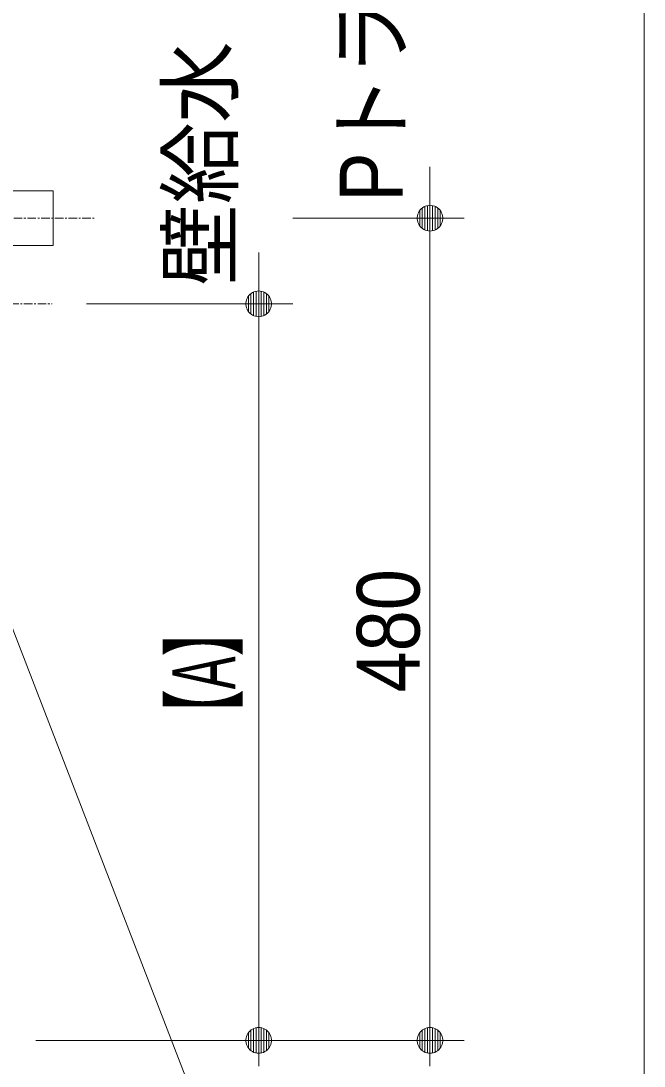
# Model space of a CAD drawing. Units: millimetres, scale not verified. Extents: x -6062 to 6062, y -3045 to 3045.
# Drawn here: x 1849 to 2212, y -2085 to -1475 of the extents above; entities that cross this region are included whole.
import ezdxf
from ezdxf.enums import TextEntityAlignment as Align

# ---------------------------------------------------------------- set-up
doc = ezdxf.new("R2010")
doc.units = ezdxf.units.MM
doc.header["$LTSCALE"] = 20
doc.linetypes.add('CHAIN1', pattern=[8, 5, -1, 1, -1])
doc.linetypes.add('DASHED1', pattern=[1.8, 1.2, -0.6])
for name, color, linetype, lineweight in [('0-0_1図面枠', 7, 'Continuous', 9), ('0-2_2寸法-1', 7, 'Continuous', 9), ('0-3_0', 7, 'Continuous', 9), ('0-4_2寸法-2', 7, 'Continuous', 9), ('0-5_2寸法-3', 7, 'Continuous', 9), ('0-6_4給排水', 7, 'Continuous', 9)]:
    doc.layers.add(name, color=color, linetype=linetype, lineweight=lineweight)
doc.styles.add('ＭＳ Ｐゴシック', font='')
doc.styles.get('ＭＳ Ｐゴシック').set_extended_font_data('MS PGothic')

# ---------------------------------------------------------------- blocks, each defined once
blk = doc.blocks.new('グループ-2')
at = {"layer": '0-0_1図面枠'}
blk.add_lwpolyline([(-80000, 55400), (80000, 55400), (80000, -55400), (-80000, -55400)], close=True, dxfattribs=at)
blk = doc.blocks.new('図面枠')
at = {"layer": '0-0_1図面枠'}
blk.add_blockref('グループ-2', (0, 0), dxfattribs=at)
blk = doc.blocks.new('_Dot')
at = {"layer": '0-3_0'}
for p, q in [((-10, 0), (-20, 0)), ((9.78, 2), (-9.78, 2)), ((7.99, 6), (-7.99, 6)), ((9.16, -3.98), (-9.16, -3.98)), ((6, -7.98), (-6, -7.98))]:
    blk.add_line(p, q, dxfattribs=at)
for points in [[(10, 0), (9.92, 1.25), (9.69, 2.49), (9.3, 3.68), (8.76, 4.82), (8.09, 5.88), (7.29, 6.85), (6.37, 7.71), (5.36, 8.44), (4.26, 9.05), (3.09, 9.51), (1.87, 9.82), (0.63, 9.98), (-0.63, 9.98), (-1.87, 9.82), (-3.09, 9.51), (-4.26, 9.05), (-5.36, 8.44), (-6.37, 7.71), (-7.29, 6.85), (-8.09, 5.88), (-8.76, 4.82), (-9.3, 3.68), (-9.69, 2.49), (-9.92, 1.25), (-10, 0), (0, 0)], [(-10, 0), (-9.92, -1.25), (-9.69, -2.49), (-9.3, -3.68), (-8.76, -4.82), (-8.09, -5.88), (-7.29, -6.85), (-6.37, -7.71), (-5.36, -8.44), (-4.26, -9.05), (-3.09, -9.51), (-1.87, -9.82), (-0.63, -9.98), (0.63, -9.98), (1.87, -9.82), (3.09, -9.51), (4.26, -9.05), (5.36, -8.44), (6.37, -7.71), (7.29, -6.85), (8.09, -5.88), (8.76, -4.82), (9.3, -3.68), (9.69, -2.49), (9.92, -1.25), (10, 0), (0, 0)]]:
    blk.add_lwpolyline(points, close=True, dxfattribs=at)
blk = doc.blocks.new('止水栓_側面')
at = {"layer": '0-6_4給排水', "linetype": 'CHAIN1'}
blk.add_line((-3010, 0), (1000, 0), dxfattribs=at)
at = {"layer": '0-6_4給排水'}
blk.add_lwpolyline([(-900, 1200), (-900, 600), (-1200, 600), (-1200, 1200)], dxfattribs=at)
for points in [[(-1950, 660), (-1850, 660), (-1850, 300), (-1950, 300)], [(-1330, 600), (-770, 600), (-770, 360), (-1330, 360)], [(-200, 600), (0, 600), (0, -600), (-200, -600)], [(-1450, -300), (-2010, -300), (-2010, 300), (-1450, 300)], [(-1430, 298), (-200, 298), (-200, -298), (-1430, -298)], [(-1250, 360), (-850, 360), (-850, 298), (-1250, 298)], [(-1450, 240), (-1430, 240), (-1430, -240), (-1450, -240)]]:
    blk.add_lwpolyline(points, close=True, dxfattribs=at)
blk = doc.blocks.new('グループ-60')
at = {"layer": '0-6_4給排水', "linetype": 'CHAIN1'}
for p, q in [((69800, -25500), (69800, -21720)), ((70571.7, -29832.9), (70268.3, -29293.9))]:
    blk.add_line(p, q, dxfattribs=at)
at = {"layer": '0-6_4給排水'}
for p, q in [((70100, -22586.8), (70100, -22840)), ((69500, -22760), (69500, -22840)), ((67977.8, -24104), (67671.4, -23846.9))]:
    blk.add_line(p, q, dxfattribs=at)
blk.add_lwpolyline([(68240, -22420), (69450, -22420), (69450, -22760), (69800, -22760), (70149.9, -22558), (70150, -22220), (69450, -22220), (69450, -22260), (68240, -22260)], close=True, dxfattribs=at)
for points in [[(69450, -22260), (69450.1, -22260.4), (69450.4, -22261.6), (69450.8, -22263.6), (69451.4, -22266.4), (69452.1, -22269.8), (69452.9, -22274), (69453.8, -22278.7), (69454.7, -22284.1), (69455.6, -22289.9), (69456.5, -22296.2), (69457.3, -22302.9), (69457.9, -22309.9), (69458.5, -22317.2), (69458.9, -22324.7), (69459.2, -22332.3), (69459.3, -22340), (69459.2, -22344), (69459.2, -22348.1), (69458.9, -22356.1), (69458.4, -22363.9), (69457.8, -22371.4), (69457.1, -22378.5), (69456.3, -22385.3), (69455.4, -22391.5), (69454.5, -22397.3), (69453.6, -22402.4), (69452.7, -22407), (69452, -22410.9), (69451.3, -22414.2), (69450.7, -22416.7), (69450.3, -22418.5), (69450.1, -22419.6), (69450, -22420)], [(69450, -24800), (69450, -23728), (68386.5, -23728), (68366.8, -23729), (68347.3, -23731.9), (68328.2, -23736.7), (68309.6, -23743.4), (68288.1, -23753.9), (68268.1, -23766.9), (68249.7, -23782.1), (68233.3, -23799.5), (67736.1, -24392), (67429.7, -24134.9), (67926.9, -23542.3), (67928.6, -23540.3), (67979.4, -23487.3), (68034.9, -23441.9), (68093.4, -23404.5), (68155.8, -23374.2), (68211.5, -23354.1), (68268.9, -23339.7), (68327.4, -23330.9), (68386.5, -23328), (69450, -23328), (69450, -22840), (70150, -22840), (70150, -24800)], [(69450, -23328), (69450.6, -23329), (69452.3, -23332.1), (69455.1, -23337.2), (69458.9, -23344.1), (69463.5, -23352.7), (69468.7, -23362.9), (69474.3, -23374.6), (69480.3, -23387.6), (69486.3, -23401.8), (69492.1, -23417.2), (69497.7, -23433.7), (69502.7, -23451.2), (69506.9, -23469.6), (69510.1, -23488.8), (69512.1, -23508.5), (69512.8, -23528.5), (69512, -23548.6), (69509.9, -23568.5), (69506.6, -23587.7), (69502.3, -23606.3), (69497.2, -23623.9), (69491.5, -23640.5), (69485.6, -23655.9), (69479.5, -23670.1), (69473.6, -23683), (69468, -23694.4), (69462.9, -23704.4), (69458.5, -23712.7), (69454.9, -23719.3), (69452.2, -23724.1), (69450.6, -23727.1), (69450, -23728)]]:
    blk.add_lwpolyline(points, dxfattribs=at)
at = {"layer": '0-6_4給排水', "linetype": 'DASHED1'}
blk.add_lwpolyline([(69450, -24800), (69450, -24940), (70150, -24940), (70150, -24800)], dxfattribs=at)
blk.add_lwpolyline([(70280, -25000), (69320, -25000), (69320, -24940), (70280, -24940)], close=True, dxfattribs=at)
at = {"layer": '0-6_4給排水', "linetype": 'CHAIN1'}
for points in [[(69800, -27506.8), (69800, -27440.6), (69800, -26926.8), (69800, -25000)], [(71040, -32200), (71040, -31686.2), (71040, -31619.9)]]:
    blk.add_lwpolyline(points, dxfattribs=at)
for centre, start, end in [((73443.8, -27506.8), 180, 209.37033), ((67396.2, -31619.9), 0, 29.37033)]:
    blk.add_arc(centre, 3643.8, start, end, dxfattribs=at)
at = {"layer": '0-6_4給排水'}
blk.add_blockref('止水栓_側面', (72090, -32800), dxfattribs=at)
blk = doc.blocks.new('グループ-62')
at = {"layer": '0-6_4給排水', "linetype": 'CHAIN1'}
blk.add_line((69600, -31800), (73600, -31800), dxfattribs=at)
at = {"layer": '0-6_4給排水'}
blk.add_lwpolyline([(70100, -31480), (73100, -31480), (73100, -32120), (70100, -32120)], dxfattribs=at)

msp = doc.modelspace()

# ---------------------------------------------------------------- linework, layer by layer
at = {"layer": '0-2_2寸法-1'}
for p, q in [((2007.5, -1590), (2107.5, -1590)), ((2087.5, -1605.01), (2087.5, -2054.99)), ((1887, -1640), (2007.5, -1640)), ((1987.5, -1655.01), (1987.5, -2054.99)), ((1857.5, -2070), (2007.5, -2070)), ((2007.5, -2070), (2107.5, -2070))]:
    msp.add_line(p, q, dxfattribs=at)
at = {"layer": '0-4_2寸法-2'}
for p, q in [((2087.5, -1574.99), (2087.5, -1559.99)), ((2007.5, -1590), (2107.5, -1590)), ((2087.5, -1590), (2087.5, -2070)), ((1987.5, -1624.99), (1987.5, -1609.99)), ((1887, -1640), (2007.5, -1640)), ((1987.5, -1640), (1987.5, -2070)), ((1857.5, -2070), (2007.5, -2070)), ((2007.5, -2070), (2107.5, -2070))]:
    msp.add_line(p, q, dxfattribs=at)
at = {"layer": '0-5_2寸法-3'}
msp.add_lwpolyline([(1642.43, -2420), (2071.62, -2420), (1776.25, -1654.9)], dxfattribs=at)

# ---------------------------------------------------------------- block references
at = {"layer": '0-0_1図面枠', "xscale": 0.05, "yscale": 0.05}
msp.add_blockref('図面枠', (-1787.5, 0), dxfattribs=at)
at = {"layer": '0-2_2寸法-1', "xscale": 0.7503418, "yscale": 0.7503418}
for p, rotation in [((2087.5, -1590), 90), ((1987.5, -1640), 90), ((1987.5, -2070), 270), ((2087.5, -2070), 270)]:
    msp.add_blockref('_Dot', p, dxfattribs=dict(at, rotation=rotation))
at = {"layer": '0-4_2寸法-2', "xscale": 0.7503418, "yscale": 0.7503418}
for p, rotation in [((2087.5, -1590), 270), ((1987.5, -1640), 270), ((1987.5, -2070), 90), ((2087.5, -2070), 90)]:
    msp.add_blockref('_Dot', p, dxfattribs=dict(at, rotation=rotation))
at = {"layer": '0-6_4給排水', "xscale": 0.05, "yscale": 0.05}
for name in ['グループ-60', 'グループ-62']:
    msp.add_blockref(name, (-1787.5, 0), dxfattribs=at)

# ---------------------------------------------------------------- texts
at = {"layer": '0-2_2寸法-1', "style": 'ＭＳ Ｐゴシック'}
for s, height, width, p in [('480', 36.66, 0.9, (2092.46, -1866.89)), ('【A】', 36.69, 0.6, (1984.87, -1895.05))]:
    msp.add_text(s, height=height, rotation=90, dxfattribs=dict(at, width=width)).set_placement(p, align=Align.BOTTOM_LEFT)
at = {"layer": '0-4_2寸法-2', "style": 'ＭＳ Ｐゴシック'}
for s, width, p in [('Pトラップ排水位置', 0.9, (2082.52, -1580.42)), ('壁給水・給湯位置', 0.95, (1982.62, -1629.36))]:
    msp.add_text(s, height=36.66, rotation=90, dxfattribs=dict(at, width=width)).set_placement(p, align=Align.BOTTOM_LEFT)

doc.saveas('drawing.dxf')
